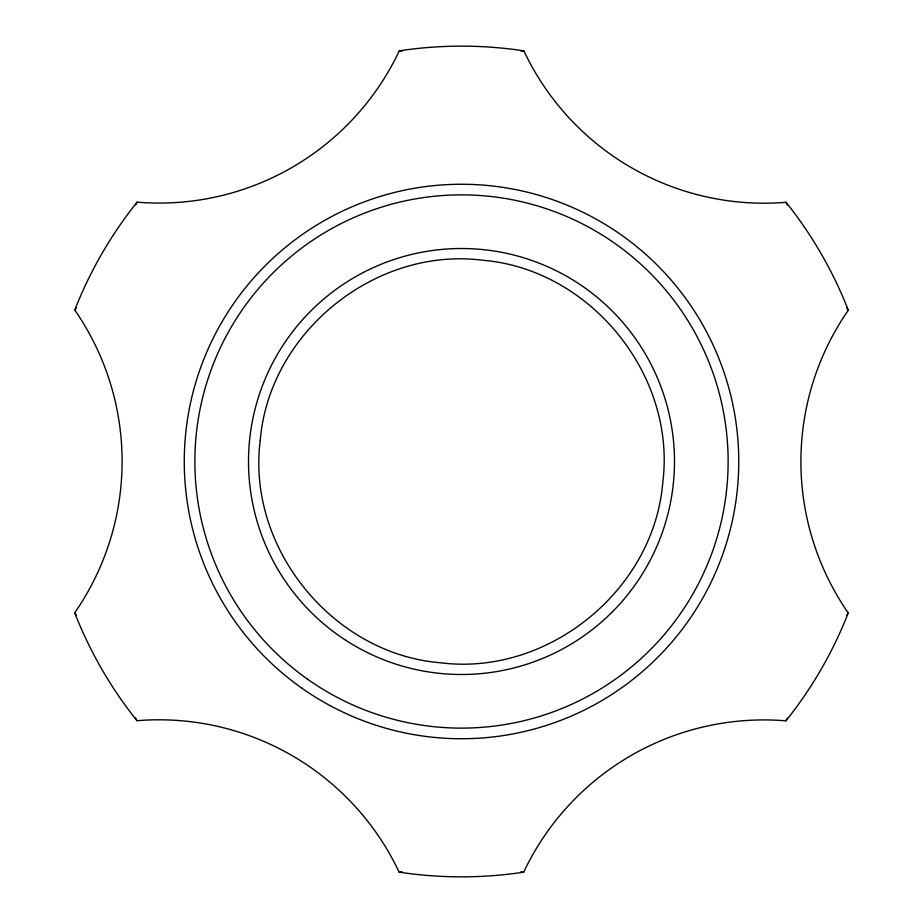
<?xml version="1.0" encoding="UTF-8"?>
<svg xmlns="http://www.w3.org/2000/svg" width="923" height="923" viewBox="0 0 923 923"><rect width="100%" height="100%" fill="white"/><g stroke="black" fill="none" stroke-linecap="round" stroke-linejoin="round"><path stroke-width="1.38" d="M135.727 204.871L137.066 202.16A265.57 265.57 0 0 0 399.301 50.834L402.313 51.03M787.284 718.117L785.935 720.84A265.57 265.57 0 0 0 523.699 872.166L520.676 871.97M76.367 615.318L74.694 612.803A265.57 265.57 0 0 0 74.751 310.036L76.436 307.521M846.633 307.682L848.306 310.197A265.57 265.57 0 0 0 848.249 612.964L846.564 615.479M520.86 51.053L523.872 50.857A265.57 265.57 0 0 0 786.05 202.299L787.377 205.01M402.151 871.947L399.128 872.143A265.57 265.57 0 0 0 136.95 720.701L135.612 717.99M848.249 612.964A415.35 415.35 0 0 1 785.935 720.84M523.699 872.166A415.35 415.35 0 0 1 399.128 872.143M136.962 720.701A415.35 415.35 0 0 1 74.694 612.803M74.751 310.036A415.35 415.35 0 0 1 137.066 202.172M399.301 50.834A415.35 415.35 0 0 1 523.872 50.857M786.05 202.299A415.35 415.35 0 0 1 848.306 310.197M260.24 440.352C246.487 547.651 332.534 653.899 440.352 662.76C547.651 676.513 653.899 590.466 662.76 482.648C676.513 375.349 590.466 269.101 482.648 260.24C375.349 246.487 269.101 332.534 260.24 440.352M301.913 688.212A277.258 277.258 0 0 0 737.639 486.352A277.258 277.258 0 0 0 344.96 209.936A277.258 277.258 0 0 0 301.913 688.212M307.451 679.12A266.632 266.632 0 0 0 726.989 486.098A266.632 266.632 0 0 0 350.059 219.27A266.632 266.632 0 0 0 307.451 679.12M345.652 640.227A212.982 212.982 0 0 0 674.205 472.461A212.982 212.982 0 0 0 364.643 271.812A212.982 212.982 0 0 0 345.652 640.227"/></g></svg>
